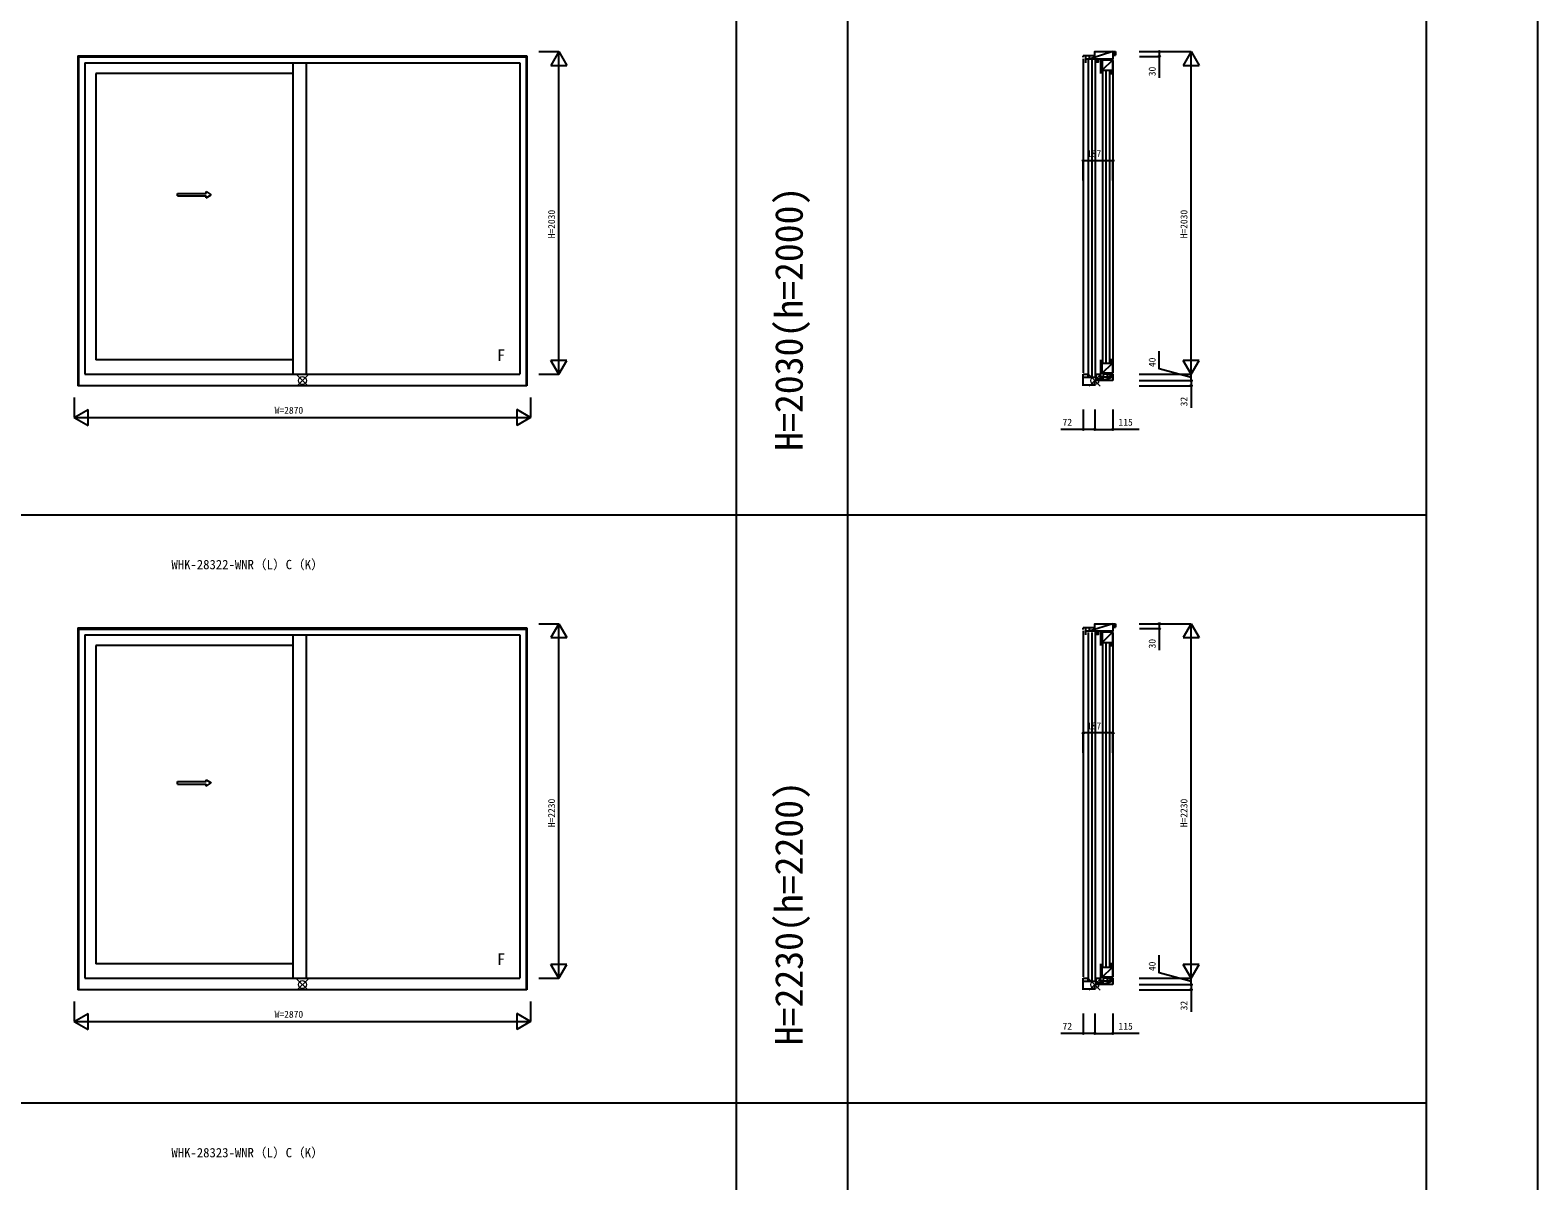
# Model space of a CAD drawing. Units: millimetres, scale not verified. Extents: x -19250 to 19250, y -14000 to 14000.
# Drawn here: x 9767 to 19250, y 1009 to 8249 of the extents above; entities that cross this region are included whole.
import ezdxf
from ezdxf.enums import TextEntityAlignment as Align

# ---------------------------------------------------------------- set-up
doc = ezdxf.new("R2010")
doc.units = ezdxf.units.MM
doc.header["$LTSCALE"] = 50
for name, color, linetype in [('0-0_0', 7, 'Continuous'), ('0-1_YKK_A1', 4, 'Continuous'), ('0-3_YKK_C1', 4, 'Continuous'), ('0-4_YKK_F1', 7, 'Continuous'), ('0-6_YKK_N1', 2, 'Continuous')]:
    doc.layers.add(name, color=color, linetype=linetype)
doc.layers.add('0-5_YKK_IN', color=1, linetype='Continuous', lineweight=18)
doc.styles.add('ＭＳ ゴシック', font='')
doc.styles.get('ＭＳ ゴシック').set_extended_font_data('MS Gothic')

msp = doc.modelspace()

# ---------------------------------------------------------------- linework, layer by layer
at = {"layer": '0-1_YKK_A1'}
for p, q in [((10068, 8088), (10068, 6012)), ((10068, 8088), (12892, 8088)), ((10072, 8088), (10072, 6012)), ((12888, 8079), (10072, 8079)), ((12888, 8088), (12888, 6012)), ((12892, 8088), (12892, 6012)), ((10112, 8044), (12848, 8044)), ((10112, 8044), (10112, 6084)), ((10180, 7977), (10180, 6174)), ((11419, 7977), (10180, 7977)), ((11419, 8044), (11419, 6084)), ((11503, 8044), (11503, 6084)), ((12848, 8044), (12848, 6084)), ((10693.83, 7220.9), (10875.18, 7220.91)), ((10693.84, 7205.9), (10693.84, 7220.9)), ((10875.18, 7220.91), (10875.18, 7233.41)), ((10875.18, 7233.41), (10905.18, 7213.41)), ((10875.18, 7193.41), (10905.18, 7213.41)), ((10693.84, 7205.9), (10875.18, 7205.91)), ((10875.18, 7193.41), (10875.18, 7205.91)), ((11419, 6174), (10180, 6174)), ((10112, 6084), (12848, 6084)), ((12892, 6012), (10068, 6012)), ((10068, 4488), (10068, 2212)), ((10068, 4488), (12892, 4488)), ((10072, 4488), (10072, 2212)), ((12888, 4479), (10072, 4479)), ((12888, 4488), (12888, 2212)), ((12892, 4488), (12892, 2212)), ((10112, 4444), (12848, 4444)), ((10112, 4444), (10112, 2284)), ((10180, 4377), (10180, 2374)), ((11419, 4377), (10180, 4377)), ((11419, 4444), (11419, 2284)), ((11503, 4444), (11503, 2284)), ((12848, 4444), (12848, 2284)), ((10693.83, 3520.9), (10875.18, 3520.91)), ((10693.84, 3505.9), (10693.84, 3520.9)), ((10875.18, 3520.91), (10875.18, 3533.41)), ((10875.18, 3533.41), (10905.18, 3513.41)), ((10875.18, 3493.41), (10905.18, 3513.41)), ((10693.84, 3505.9), (10875.18, 3505.91)), ((10875.18, 3493.41), (10875.18, 3505.91)), ((11419, 2374), (10180, 2374)), ((10112, 2284), (12848, 2284)), ((12892, 2212), (10068, 2212))]:
    msp.add_line(p, q, dxfattribs=at)
at = {"layer": '0-3_YKK_C1'}
for p, q in [((16390.75, 8079), (16390.75, 8088)), ((16462.75, 8088), (16390.75, 8088)), ((16390.75, 8069), (16390.75, 6094)), ((16407.55, 8044), (16407.55, 8088)), ((16577.75, 8114), (16427.75, 8067)), ((16427.75, 8088), (16427.75, 8067)), ((16483.75, 8067), (16467.25, 8047)), ((16510.75, 8061), (16510.75, 7997)), ((16573.75, 8061), (16510.75, 7997)), ((16573.75, 8061), (16573.75, 7977)), ((16577.75, 8114), (16594.25, 8114)), ((16577.75, 8092.49), (16594.25, 8113.99)), ((16577.75, 8092.5), (16594.25, 8092.5)), ((16594.25, 8114), (16594.25, 8092.5)), ((16421.75, 8060), (16421.75, 6071)), ((16444.25, 8060), (16444.25, 6071)), ((16466.75, 8060), (16466.75, 6071)), ((16498.75, 7997), (16573.75, 7997)), ((16511.75, 7990), (16511.75, 6161)), ((16534.25, 6161), (16534.25, 7990)), ((16556.75, 7990), (16556.75, 6161)), ((16557.25, 7977), (16557.25, 7997)), ((16573.75, 7997), (16557.25, 7977)), ((16557.25, 7977), (16573.75, 7977)), ((16577.75, 8057), (16577.75, 6094)), ((16498.75, 6174), (16498.75, 6073)), ((16573.75, 6174), (16557.25, 6154)), ((16390.75, 6012), (16390.75, 6084)), ((16498.75, 6154), (16573.75, 6154)), ((16510.75, 6090), (16573.75, 6154)), ((16518.35, 6044), (16518.35, 6084)), ((16577.75, 6084), (16518.35, 6084)), ((16543.75, 6066), (16543.75, 6084)), ((16543.75, 6066), (16577.75, 6084)), ((16577.75, 6084), (16577.75, 6044)), ((16471.75, 6062.7), (16390.75, 6062.7)), ((16390.75, 6018.3), (16462.75, 6018.3)), ((16462.75, 6012), (16462.75, 6044)), ((16577.75, 6044), (16462.75, 6044)), ((16478.75, 6046.26), (16487.49, 6055)), ((16482.15, 6044), (16493.01, 6054.86)), ((16487.8, 6044), (16498.8, 6055)), ((16493.46, 6044), (16504.46, 6055)), ((16497.25, 6044), (16497.25, 6055)), ((16499.12, 6044), (16510.12, 6055)), ((16504.77, 6044), (16515.77, 6055)), ((16510.43, 6044), (16518.35, 6051.92)), ((16516.09, 6044), (16518.35, 6046.26)), ((16577.75, 6066), (16518.35, 6066)), ((16577.75, 6066), (16518.35, 6044)), ((16390.75, 4479), (16390.75, 4488)), ((16462.75, 4488), (16390.75, 4488)), ((16390.75, 4469), (16390.75, 2294)), ((16407.55, 4444), (16407.55, 4488)), ((16421.75, 4460), (16421.75, 2271)), ((16577.75, 4514), (16427.75, 4467)), ((16427.75, 4488), (16427.75, 4467)), ((16444.25, 4460), (16444.25, 2271)), ((16466.75, 4460), (16466.75, 2271)), ((16483.75, 4467), (16467.25, 4447)), ((16510.75, 4461), (16510.75, 4397)), ((16573.75, 4461), (16510.75, 4397)), ((16573.75, 4461), (16573.75, 4377)), ((16577.75, 4514), (16594.25, 4514)), ((16577.75, 4492.49), (16594.25, 4513.99)), ((16577.75, 4492.5), (16594.25, 4492.5)), ((16577.75, 4457), (16577.75, 2294)), ((16594.25, 4514), (16594.25, 4492.5)), ((16498.75, 4397), (16573.75, 4397)), ((16511.75, 4390), (16511.75, 2361)), ((16534.25, 2361), (16534.25, 4390)), ((16556.75, 4390), (16556.75, 2361)), ((16557.25, 4377), (16557.25, 4397)), ((16573.75, 4397), (16557.25, 4377)), ((16557.25, 4377), (16573.75, 4377)), ((16498.75, 2374), (16498.75, 2273)), ((16573.75, 2374), (16557.25, 2354)), ((16390.75, 2212), (16390.75, 2284)), ((16498.75, 2354), (16573.75, 2354)), ((16510.75, 2290), (16573.75, 2354)), ((16518.35, 2244), (16518.35, 2284)), ((16577.75, 2284), (16518.35, 2284)), ((16543.75, 2266), (16543.75, 2284)), ((16543.75, 2266), (16577.75, 2284)), ((16577.75, 2284), (16577.75, 2244)), ((16471.75, 2262.7), (16390.75, 2262.7)), ((16390.75, 2218.3), (16462.75, 2218.3)), ((16462.75, 2212), (16462.75, 2244)), ((16577.75, 2244), (16462.75, 2244)), ((16478.75, 2246.26), (16487.49, 2255)), ((16482.15, 2244), (16493.01, 2254.86)), ((16487.8, 2244), (16498.8, 2255)), ((16493.46, 2244), (16504.46, 2255)), ((16497.25, 2244), (16497.25, 2255)), ((16499.12, 2244), (16510.12, 2255)), ((16504.77, 2244), (16515.77, 2255)), ((16510.43, 2244), (16518.35, 2251.92)), ((16516.09, 2244), (16518.35, 2246.26)), ((16577.75, 2266), (16518.35, 2266)), ((16577.75, 2266), (16518.35, 2244))]:
    msp.add_line(p, q, dxfattribs=at)
for points in [[(16462.75, 8088), (16462.75, 8114), (16577.75, 8114), (16577.75, 8067), (16407.55, 8067)], [(16483.75, 8067), (16483.75, 8047), (16467.25, 8047), (16467.25, 8067), (16483.75, 8047)], [(16573.75, 8061), (16498.75, 8061), (16498.75, 7977)], [(16573.75, 6174), (16573.75, 6090), (16510.75, 6090), (16510.75, 6154)], [(16573.75, 6174), (16557.25, 6174), (16557.25, 6154)], [(16390.75, 6084), (16418.75, 6084), (16418.75, 6062.7)], [(16471.75, 6044), (16471.75, 6084), (16492.75, 6084), (16492.75, 6068.5), (16518.35, 6068.5)], [(16478.75, 6044), (16478.75, 6055), (16518.35, 6055)], [(16462.75, 4488), (16462.75, 4514), (16577.75, 4514), (16577.75, 4467), (16407.55, 4467)], [(16483.75, 4467), (16483.75, 4447), (16467.25, 4447), (16467.25, 4467), (16483.75, 4447)], [(16573.75, 4461), (16498.75, 4461), (16498.75, 4377)], [(16573.75, 2374), (16573.75, 2290), (16510.75, 2290), (16510.75, 2354)], [(16573.75, 2374), (16557.25, 2374), (16557.25, 2354)], [(16390.75, 2284), (16418.75, 2284), (16418.75, 2262.7)], [(16471.75, 2244), (16471.75, 2284), (16492.75, 2284), (16492.75, 2268.5), (16518.35, 2268.5)], [(16478.75, 2244), (16478.75, 2255), (16518.35, 2255)]]:
    msp.add_lwpolyline(points, dxfattribs=at)
at = {"layer": '0-4_YKK_F1'}
for p, q in [((19250, -14000), (19250, 14000)), ((14210, -14000), (14210, 13300)), ((14910, -14000), (14910, 13300)), ((18550, -14000), (18550, 13300)), ((-19250, 5200), (18550, 5200)), ((-19250, 1500), (18550, 1500))]:
    msp.add_line(p, q, dxfattribs=at)
at = {"layer": '0-5_YKK_IN'}
for p, q in [((11444.64, 6079.36), (11515.36, 6008.64)), ((11444.64, 6008.64), (11515.36, 6079.36)), ((16498.11, 6079.36), (16427.39, 6008.64)), ((16498.11, 6008.64), (16427.39, 6079.36)), ((11444.64, 2279.36), (11515.36, 2208.64)), ((11444.64, 2208.64), (11515.36, 2279.36)), ((16498.11, 2279.36), (16427.39, 2208.64)), ((16498.11, 2208.64), (16427.39, 2279.36))]:
    msp.add_line(p, q, dxfattribs=at)
for centre in [(11480, 6044), (16462.75, 6044), (11480, 2244), (16462.75, 2244)]:
    msp.add_circle(centre, 25, dxfattribs=at)
at = {"layer": '0-6_YKK_N1'}
for p, q in [((12967, 8114), (13092, 8114)), ((13092, 8114), (13042, 8027.4)), ((13092, 6084), (13092, 8114)), ((13092, 8114), (13142, 8027.4)), ((16743.25, 8114), (17069.25, 8114)), ((16744.25, 8084), (16869.25, 8084)), ((17069.25, 8114), (17019.25, 8027.4)), ((17069.25, 6084), (17069.25, 8114)), ((17069.25, 8114), (17119.25, 8027.4)), ((13042, 8027.4), (13142, 8027.4)), ((17019.25, 8027.4), (17119.25, 8027.4)), ((16390.75, 7302.17), (16390.75, 7427.17)), ((16577.75, 7427.17), (16390.75, 7427.17)), ((16577.75, 7302.17), (16577.75, 7427.17)), ((13092, 6084), (13042, 6170.6)), ((13142, 6170.6), (13042, 6170.6)), ((13092, 6084), (13142, 6170.6)), ((17069.25, 6084), (17019.25, 6170.6)), ((17119.25, 6170.6), (17019.25, 6170.6)), ((17069.25, 6084), (17119.25, 6170.6)), ((12967, 6084), (13092, 6084)), ((16743.25, 6084), (17069.25, 6084)), ((16743.25, 6012), (17069.25, 6012)), ((10045, 5937), (10045, 5812)), ((12915, 5937), (12915, 5812)), ((10045, 5812), (10131.6, 5862)), ((10045, 5812), (12915, 5812)), ((10045, 5812), (10131.6, 5762)), ((10131.6, 5762), (10131.6, 5862)), ((12915, 5812), (12828.4, 5862)), ((12828.4, 5862), (12828.4, 5762)), ((12915, 5812), (12828.4, 5762)), ((16390.75, 5862), (16390.75, 5737)), ((16577.75, 5862), (16577.75, 5737)), ((16462.75, 5737), (16577.75, 5737)), ((16742.54, 5737), (16577.75, 5737)), ((12967, 4514), (13092, 4514)), ((13092, 4514), (13042, 4427.4)), ((13092, 2284), (13092, 4514)), ((13092, 4514), (13142, 4427.4)), ((16743.25, 4514), (17069.25, 4514)), ((16744.25, 4484), (16869.25, 4484)), ((17069.25, 4514), (17019.25, 4427.4)), ((17069.25, 2284), (17069.25, 4514)), ((17069.25, 4514), (17119.25, 4427.4)), ((13042, 4427.4), (13142, 4427.4)), ((17019.25, 4427.4), (17119.25, 4427.4)), ((16390.75, 3702.17), (16390.75, 3827.17)), ((16577.75, 3827.17), (16390.75, 3827.17)), ((16577.75, 3702.17), (16577.75, 3827.17)), ((12967, 2284), (13092, 2284)), ((13092, 2284), (13042, 2370.6)), ((13142, 2370.6), (13042, 2370.6)), ((13092, 2284), (13142, 2370.6)), ((16743.25, 2284), (17069.25, 2284)), ((17069.25, 2284), (17019.25, 2370.6)), ((17119.25, 2370.6), (17019.25, 2370.6)), ((17069.25, 2284), (17119.25, 2370.6)), ((17069.25, 2244), (17069.25, 2284)), ((16743.25, 2244), (17069.25, 2244)), ((16743.25, 2212), (17069.25, 2212)), ((10045, 2137), (10045, 2012)), ((12915, 2137), (12915, 2012)), ((10045, 2012), (10131.6, 2062)), ((10045, 2012), (12915, 2012)), ((10045, 2012), (10131.6, 1962)), ((10131.6, 1962), (10131.6, 2062)), ((12915, 2012), (12828.4, 2062)), ((12828.4, 2062), (12828.4, 1962)), ((12915, 2012), (12828.4, 1962)), ((16390.75, 2062), (16390.75, 1937)), ((16462.75, 2062), (16462.75, 1937)), ((16577.75, 2062), (16577.75, 1937)), ((16462.75, 1937), (16577.75, 1937)), ((16742.54, 1937), (16577.75, 1937))]:
    msp.add_line(p, q, dxfattribs=at)
for points in [[(16869.25, 8114), (16869.25, 8084), (16869.25, 7949)], [(17069.25, 6064), (16869.25, 6119), (16869.25, 6229)], [(16743.25, 6044), (17069.25, 6044), (17069.25, 6084)], [(17069.25, 6044), (17069.25, 6012), (17069.25, 5872)], [(16462.75, 5862), (16462.75, 5737), (16390.75, 5737), (16250.75, 5737)], [(16869.25, 4514), (16869.25, 4484), (16869.25, 4349)], [(17069.25, 2264), (16869.25, 2319), (16869.25, 2429)], [(17069.25, 2244), (17069.25, 2212), (17069.25, 2072)], [(16462.75, 1937), (16390.75, 1937), (16250.75, 1937)]]:
    msp.add_lwpolyline(points, dxfattribs=at)
for centre in [(16869.25, 8114), (16869.25, 8084), (16390.75, 7427.17), (16577.75, 7427.17), (17069.25, 6044), (17069.25, 6012), (16390.75, 5737), (16462.75, 5737), (16577.75, 5737), (16869.25, 4514), (16869.25, 4484), (16390.75, 3827.17), (16577.75, 3827.17), (17069.25, 2244), (17069.25, 2212), (16390.75, 1937), (16462.75, 1937), (16577.75, 1937)]:
    msp.add_circle(centre, 5, dxfattribs=at)

# ---------------------------------------------------------------- texts
at = {"layer": '0-0_0', "color": 3, "style": 'ＭＳ ゴシック'}
for s, p in [('H=2030(h=2000)', (14679, 5602.17)), ('H=2230(h=2200)', (14679, 1862.5))]:
    msp.add_text(s, height=174.5, rotation=90, dxfattribs=at).set_placement(p, align=Align.BOTTOM_LEFT)
at = {"layer": '0-0_0', "style": 'ＭＳ ゴシック'}
for s, p in [('WHK-28322-WNR（L）C（K）', (10656, 4840)), ('WHK-28323-WNR（L）C（K）', (10656, 1140))]:
    msp.add_text(s, height=58.65, dxfattribs=at).set_placement(p, align=Align.BOTTOM_LEFT)
at = {"layer": '0-1_YKK_A1', "style": 'ＭＳ ゴシック'}
for p in [(12705.06, 6145.24), (12705.06, 2345.24)]:
    msp.add_text('F', height=73.31, dxfattribs=at).set_placement(p, align=Align.BOTTOM_LEFT)
at = {"layer": '0-6_YKK_N1', "style": 'ＭＳ ゴシック'}
for s, p in [('30', (16859.25, 7959)), ('H=2030', (13082, 6939)), ('H=2030', (17059.25, 6939)), ('40', (16859.25, 6129)), ('32', (17059.25, 5882)), ('30', (16859.25, 4359)), ('H=2230', (13082, 3234)), ('H=2230', (17059.25, 3234)), ('40', (16859.25, 2329)), ('32', (17059.25, 2082))]:
    msp.add_text(s, height=43.99, rotation=90, dxfattribs=at).set_placement(p, align=Align.BOTTOM_LEFT)
for s, p in [('187', (16414.25, 7437.17)), ('W=2870', (11305, 5822)), ('72', (16260.75, 5747)), ('115', (16612.54, 5747)), ('187', (16414.25, 3837.17)), ('W=2870', (11305, 2022)), ('72', (16260.75, 1947)), ('115', (16612.54, 1947))]:
    msp.add_text(s, height=43.99, dxfattribs=at).set_placement(p, align=Align.BOTTOM_LEFT)

doc.saveas('drawing.dxf')
